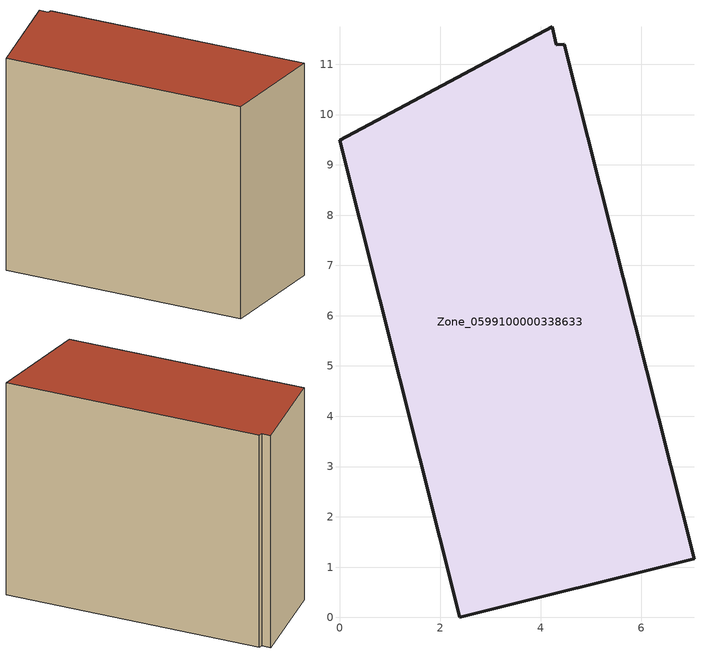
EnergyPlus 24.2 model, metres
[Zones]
Zone_0599100000338633
 floor ground (C_G): 4.23,11.75 4.31,11.39 4.47,11.4 7.05,1.17 2.39,0 0,9.49 z0
 wall outside (C_F): 2.39,0 7.05,1.17 4.47,11.4 4.31,11.39 4.23,11.75 0,9.49 2.39,0 z0:8.37
 roof outside (C_R): 4.31,11.39 4.23,11.75 0,9.49 2.39,0 7.05,1.17 4.47,11.4 z8.37
[BUILDING]
Pand.0599100000338633: North Axis=0; Terrain=City; Loads Convergence Tolerance Value=0.04; Temperature Convergence Tolerance Value=0.4; Solar Distribution=FullExterior; Maximum Number of Warmup Days=25; Minimum Number of Warmup Days=1
[Site:Location]
Rotterdam.The.Hague.AP_ZH_NLD Design_Conditions: Latitude=51.96; Longitude=4.45; Time Zone=1; Elevation=-4.5
[SITE:GROUNDTEMPERATURE:BUILDINGSURFACE]
18, 18, 18, 18, 18, 18, 18, 18, 18, 18, 18, 18
[MATERIAL] Thermal Absorptance=0.9; Solar Absorptance=0.7; Visible Absorptance=0.7
Name | Roughness | Thickness | Conductivity | Density | Specific Heat
G.TI.1992-2005 | MediumSmooth | 0.15 | 0.06 | 540 | 1210
F.TI.1992-2005 | Rough | 0.3 | 0.12 | 1920 | 840
R.TI.1992-2005 | MediumRough | 0.2 | 0.08 | 1500 | 1000
[CONSTRUCTION]
C_G: G.TI.1992-2005
C_F: F.TI.1992-2005
C_R: R.TI.1992-2005
[ZONE]
Zone_0599100000338633: Type=1; Multiplier=1; Ceiling Height=Autocalculate; Volume=Autocalculate; Floor Area=autocalculate; Part of Total Floor Area=Yes
[ZONEINFILTRATION:DESIGNFLOWRATE]
Infil_Zone_0599100000338633: Zone or ZoneList or Space or SpaceList=Zone_0599100000338633; Schedule=AlwaysOn; Design Flow Rate Calculation Method=Flow/Area; Flow Rate per Floor Area=0.0015; Constant Term Coefficient=1; Temperature Term Coefficient=0; Velocity Term Coefficient=0; Velocity Squared Term Coefficient=0
[HVACTEMPLATE:ZONE:IDEALLOADSAIRSYSTEM]
Zone_0599100000338633: Maximum Heating Supply Air Temperature=50; Minimum Cooling Supply Air Temperature=13; Maximum Heating Supply Air Humidity Ratio=0.0156; Minimum Cooling Supply Air Humidity Ratio=0.0077; Heating Limit=NoLimit; Cooling Limit=NoLimit; Dehumidification Control Type=ConstantSensibleHeatRatio; Cooling Sensible Heat Ratio=0.7; Dehumidification Setpoint=60; Humidification Control Type=None; Humidification Setpoint=30; Outdoor Air Method=None; Outdoor Air Flow Rate per Person=0.00944; Outdoor Air Flow Rate per Zone Floor Area=0; Outdoor Air Flow Rate per Zone=0; Demand Controlled Ventilation Type=None; Outdoor Air Economizer Type=NoEconomizer; Heat Recovery Type=None; Sensible Heat Recovery Effectiveness=0.7; Latent Heat Recovery Effectiveness=0.65
[ZONECONTROL:THERMOSTAT]
ThermostatControl_Zone_0599100000338633: Zone or ZoneList=Zone_0599100000338633; Control Type Schedule=DualSetpointControlType; Control 1=Thermostat_Zone_0599100000338633; Temperature Difference Between Cutout And Setpoint=0
[THERMOSTATSETPOINT:DUALSETPOINT]
Thermostat_Zone_0599100000338633: Heating Setpoint Temperature Schedule=HeatingSetpoint_Zone_0599100000338633; Cooling Setpoint Temperature Schedule=CoolingSetpoint_Zone_0599100000338633
[SCHEDULE:COMPACT]
HeatingSetpoint_Zone_0599100000338633: Through: 12/31, For: AllDays, Until: 24:00, 21
CoolingSetpoint_Zone_0599100000338633: Through: 12/31, For: AllDays, Until: 24:00, 24
DualSetpointControlType: Through: 12/31, For: AllDays, Until: 24:00, 4
AlwaysOn: Through: 12/31, For: AllDays, Until: 24:00, 1
